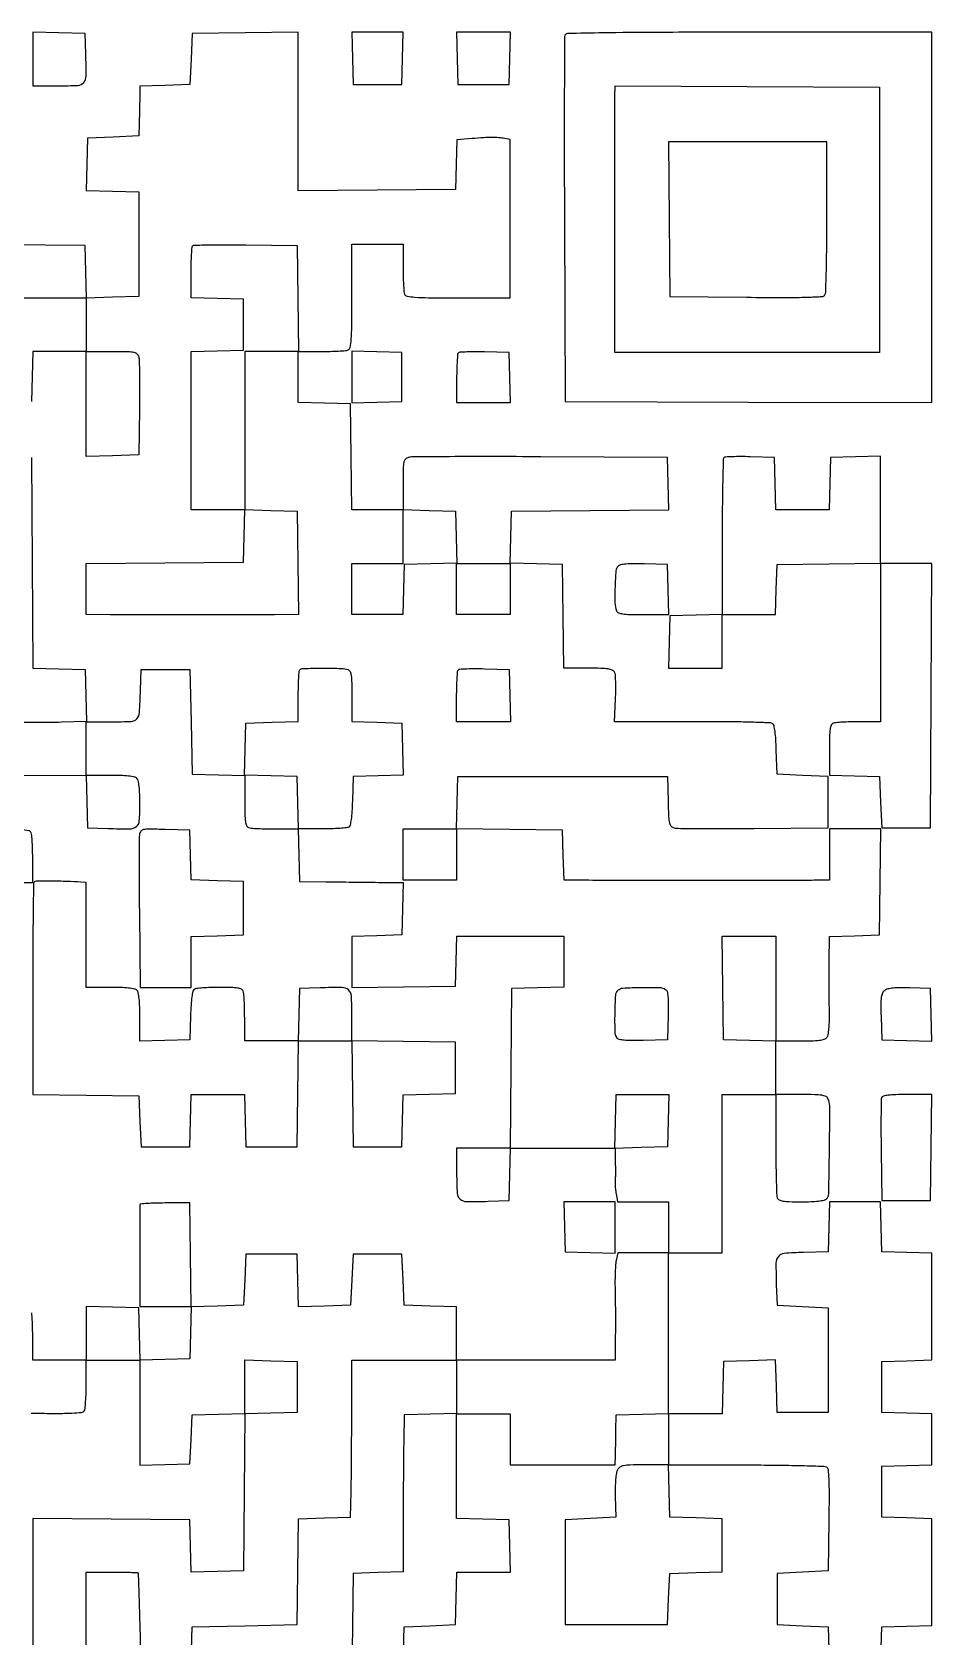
# Model space of a CAD drawing. Extents: x 179 to 1071, y 112 to 1107.
# Drawn here: x 702 to 1071, y 448 to 1107 of the extents above; entities that cross this region are included whole.
import ezdxf

# ---------------------------------------------------------------- set-up
doc = ezdxf.new("R2010")
doc.units = 0

msp = doc.modelspace()

# ---------------------------------------------------------------- linework, layer by layer
for points in [[(1050.204946, 444), (1050.5, 452.5), (1060.75, 452.784983), (1071, 453.069966), (1071, 475), (1071, 496.930034), (1060.75, 497.215017), (1050.5, 497.5), (1050.5, 508), (1050.5, 518.5), (1060.75, 518.784983), (1071, 519.069966), (1071, 529.5), (1071, 539.930034), (1060.75, 540.215017), (1050.5, 540.5), (1050.5, 551), (1050.5, 561.5), (1060.75, 561.784983), (1071, 562.069966), (1071, 584), (1071, 605.930034), (1060.75, 606.215017), (1050.5, 606.5), (1050.215017, 616.75), (1049.930034, 627), (1039.5, 627), (1029.069966, 627), (1028.784983, 616.75), (1028.5, 606.5), (1018.2603, 606.215131, 0.013827), (1010.45705, 605.781878, 0.200378), (1008.051258, 604.533568, 0.174565), (1007.074823, 601.86687, 0.010012), (1007.204946, 593), (1007.5, 584.5), (1018, 584), (1028.5, 583.5), (1028.5, 562), (1028.5, 540.5), (1018, 540.5), (1007.5, 540.5), (1007.215829, 551.283485), (1006.931657, 562.06697), (996.215829, 561.783485), (985.5, 561.5), (985.216168, 550.75), (984.932337, 540), (973.966168, 540), (963, 540), (963, 573), (963, 606), (974, 606), (985, 606), (985, 638.5), (985, 671), (996, 671), (1007, 671), (1007, 650.581787, 0.002771), (1007.043995, 642.642891, 0.004125), (1007.178303, 635.696775, 0.001841), (1007.363369, 629.779435, 0.083055), (1007.606989, 628.581787, 0.195123), (1008.357006, 627.779618, 0.068495), (1009.894083, 627.309523, 0.033615), (1012.550838, 627.062206, 0.006405), (1017.406989, 627, 0.009539), (1021.37742, 627.075751, 0.019202), (1024.500056, 627.315267, 0.020076), (1026.822996, 627.678473, 0.148618), (1027.8, 628.2, 0.193396), (1028.70625, 630.323777, 0.001716), (1029.023151, 648.107872, 0.003036), (1029.165451, 665.222952, 0.092424), (1028.393011, 669.418213, 0.205218), (1027.601595, 670.23239, 0.063068), (1025.913621, 670.69735, 0.030363), (1022.960143, 670.940414, 0.005351), (1017.393011, 671), (1007, 671), (1007, 682), (1007, 693), (1016.877555, 693, 0.007154), (1021.7459, 693.069663, 0.025379), (1024.857765, 693.317155, 0.039037), (1026.889328, 693.746234, 0.149062), (1027.958466, 694.449955, 0.130231), (1028.483975, 695.58464, 0.020827), (1028.811156, 698.028861, 0.018658), (1028.991446, 701.357668, 0.008587), (1028.989808, 705.699955, -0.002153), (1028.930342, 710.189706, -0.001224), (1028.895085, 715.621898, -0.001222), (1028.886337, 721.093507, -0.002018), (1028.908897, 725.715017), (1029, 735.930034), (1039.25, 736.215017), (1049.5, 736.5), (1049.769502, 758.25), (1050.039005, 780), (1039.519502, 780), (1029, 780), (1029, 769.5), (1029, 759), (1025.75, 758.960357, -0.002899), (1017.547847, 758.907861, -0.00007), (979.508311, 758.890232, -0.000105), (942.677406, 758.886041, -0.001703), (930.284983, 758.929438), (920.069966, 759), (919.784983, 769.25), (919.5, 779.5), (897.716367, 779.769596), (875.932734, 780.039192), (876.216367, 790.769596), (876.5, 801.5), (919.5, 801.5), (962.5, 801.5), (962.784869, 791.2603, 0.004117), (963.012689, 784.942937, 0.04595), (963.354118, 782.450071, 0.137442), (964.044946, 781.188885, 0.140583), (965.284869, 780.483609, 0.056486), (966.948456, 780.274606, 0.001042), (975.80868, 780.185636, 0.002554), (986.151481, 780.156177, 0.001703), (998, 780.223308), (1028.5, 780.5), (1028.5, 791), (1028.5, 801.5), (1018, 802), (1007.5, 802.5), (1007.211195, 812.464966, 0.008413), (1007.012926, 816.791033, 0.018963), (1006.683522, 820.056135, 0.01894), (1006.261145, 822.426449, 0.195871), (1005.711195, 823.228475, 0.135935), (1004.721862, 823.548305, 0.002209), (998.833914, 823.772404, 0.005583), (991.944258, 823.927158, 0.003655), (984, 823.958788, -0.000391), (975.316611, 823.936674, -0.000335), (966.177162, 823.926674, -0.000338), (957.876106, 823.928761, -0.00097), (952.113742, 823.945278), (940.727485, 824), (941.218335, 833.384135, 0.009708), (941.340289, 837.09607, 0.012749), (941.299366, 840.486341, 0.010273), (941.136153, 843.291784, 0.108308), (940.804903, 844.384135, 0.168819), (939.875728, 845.209178, 0.060969), (938.149731, 845.686555, 0.031035), (935.246638, 845.936826, 0.005986), (929.970198, 846), (920.039775, 846), (919.769888, 867.25), (919.5, 888.5), (908.716515, 888.784171), (897.93303, 889.068343), (898.216515, 899.784171), (898.5, 910.5), (930.783691, 910.763898), (963.067381, 911.027795), (962.783691, 921.763898), (962.5, 932.5), (910.5, 932.776839, 0.001003), (890.405788, 932.843524, 0.001568), (873.114062, 932.812001, 0.000408), (858.015605, 932.724812, 0.057922), (856.25, 932.507787, 0.136613), (854.985637, 931.801276, 0.14817), (854.31669, 930.563526, 0.046671), (854.048704, 928.092044, 0.003683), (854, 921.480948), (854, 911), (843.519502, 911), (833.039005, 911), (832.769502, 932.75), (832.5, 954.5), (821.75, 954.783832), (811, 955.067663), (811, 965.533832), (811, 976), (820.418213, 976, 0.005951), (824.140776, 976.044305, 0.007831), (827.534475, 976.178303, 0.005915), (830.361889, 976.367894, 0.07203), (831.418213, 976.606989, 0.258697), (832.303854, 977.662537, 0.030015), (832.724422, 980.835307, 0.015901), (832.950434, 986.485827, 0.002045), (833, 998.606989), (833, 1020), (843.5, 1020), (854, 1020), (854, 1010.581787, 0.005951), (854.044305, 1006.859224, 0.007831), (854.178303, 1003.465525, 0.005915), (854.367894, 1000.638111, 0.07203), (854.606989, 999.581787, 0.258697), (855.662537, 998.696146, 0.030015), (858.835307, 998.275578, 0.015901), (864.485827, 998.049566, 0.002045), (876.606989, 998), (898, 998), (898, 1030.480948), (898, 1062.961896), (895.75, 1063.392667, 0.027488), (893.331009, 1063.719265, 0.020402), (890.635667, 1063.822928, 0.01471), (887.186953, 1063.713306, 0.005279), (882.284145, 1063.360915), (876.068289, 1062.848125), (875.784145, 1052.674063), (875.5, 1042.5), (843.25, 1042.236147), (811, 1041.972294), (811, 1074.505649), (811, 1107.039005), (789.25, 1106.769502), (767.5, 1106.5), (767, 1096), (766.5, 1085.5), (756.25, 1085.215017), (746, 1084.930034), (745.927252, 1079.715017, -0.001638), (745.88661, 1077.355849, -0.000992), (745.823805, 1074.563161, -0.000993), (745.750446, 1071.790909, -0.001748), (745.677252, 1069.5), (745.5, 1064.5), (735, 1064), (724.5, 1063.5), (724.216515, 1052.784171), (723.93303, 1042.068343), (734.716515, 1041.784171), (745.5, 1041.5), (745.5, 1020), (745.5, 998.5), (734.784171, 998.216515), (724.068343, 997.93303), (723.784171, 1008.716515), (723.5, 1019.5), (690.736165, 1019.763682)], [(701.5, 932.5), (701.760597, 889.283724), (702.021195, 846.067448), (712.760597, 845.783724), (723.5, 845.5), (723.783485, 834.784171), (724.06697, 824.068343), (713.783485, 823.784171, -0.004711), (709.003329, 823.697145, -0.002492), (703.073257, 823.674628, -0.002479), (697.005392, 823.711918, -0.003833)], [(658.716242, 802.24277), (723.932483, 801.98554), (724.216242, 791.24277), (724.5, 780.5), (733, 780.204946, 0.009402), (741.871573, 780.063929, 0.166071), (744.545784, 780.986037, 0.213688), (745.762067, 783.27423, 0.016882), (746, 790.319052, 0.009407), (745.92447, 794.333093, 0.019094), (745.685351, 797.481118, 0.019972), (745.322517, 799.819523, 0.148968), (744.8, 800.8, 0.150969), (743.799696, 801.328068, 0.019349), (741.369558, 801.688776, 0.018472), (738.071747, 801.925705, 0.008695), (733.8, 802), (724, 802), (724, 813), (724, 824), (734.480948, 824, 0.011573), (742.471708, 824.184972, 0.199796), (744.785637, 825.27627, 0.170244), (745.829771, 827.756564, 0.007926), (746.24922, 837), (746.5, 845.5), (756.5, 845.5), (766.5, 845.5), (767, 824), (767.5, 802.5), (778.25, 802.216168), (789, 801.932337), (789, 791.573157, 0.005377), (789.059651, 786.026092, 0.030446), (789.302822, 783.080966, 0.063217), (789.767927, 781.397282, 0.20495), (790.581787, 780.606989, 0.07196), (791.63733, 780.367915, 0.005942), (794.455587, 780.178303, 0.007852), (797.838356, 780.044307, 0.005972), (801.547956, 780), (810.932337, 780), (811.216168, 769.25), (811.5, 758.5), (822.5, 758.347508, 0.000327), (827.457936, 758.282023, 0.000202), (833.289626, 758.211168, 0.000202), (839.053323, 758.145802, 0.000364), (843.783832, 758.097508), (854.067663, 758), (853.783832, 747.25), (853.5, 736.5), (843.25, 736.215017), (833, 735.930034), (833, 725.445129), (833, 714.960225), (854.25, 715.230112), (875.5, 715.5), (875.784983, 725.75), (876.069966, 736), (898.034983, 736), (920, 736), (920, 725.533832), (920, 715.067663), (909.25, 714.783832), (898.5, 714.5), (898.236336, 681.75), (897.972671, 649), (886.986336, 649), (876, 649), (876, 638.519052, 0.01319), (876.211645, 630.49751, 0.203196), (877.397028, 628.066531, 0.179688), (880.034911, 627.071849, 0.009927), (889, 627.204946), (897.5, 627.5), (897.783832, 638.25), (898.067663, 649), (919.533832, 649), (941, 649), (941.118483, 642.75, -0.003315), (941.149254, 640.253473, -0.004066), (941.143574, 637.92126, -0.003396), (941.109567, 635.962285, -0.029059), (941.037521, 635.088333, 0.045642), (941.000227, 634.329926, 0.011884), (941.080631, 633.110708, 0.01198), (941.239271, 631.719961, 0.011978), (941.464351, 630.338333), (942.090626, 627), (952.545313, 627), (963, 627), (963, 616.5), (963, 606), (952.579455, 606), (942.158911, 606), (941.482364, 602.919702, 0.036465), (941.233603, 601.195735, 0.007957), (941.070052, 598.197517, 0.008249), (940.993121, 594.714781, 0.007826), (941.028794, 591.169702, -0.003399), (941.10548, 587.115956, -0.001746), (941.149293, 582.035788, -0.001735), (941.157982, 576.805873, -0.002618), (941.125886, 572.25), (941, 562), (908.5, 562), (876, 562), (876, 572.966168), (876, 583.932337), (865.25, 584.216168), (854.5, 584.5), (854, 595), (853.5, 605.5), (843.5, 605.5), (833.5, 605.5), (833, 595), (832.5, 584.5), (821.784171, 584.216515), (811.068343, 583.93303), (810.784171, 594.716515), (810.5, 605.5), (800, 605.5), (789.5, 605.5), (789, 595), (788.5, 584.5), (777.769986, 584.216371), (767.039971, 583.932742), (766.769986, 605.216371), (766.5, 626.5), (756.25, 626.5, 0.006861), (752.319826, 626.44607, 0.0114), (749.010937, 626.279688, 0.005119), (746.274328, 626.05126, 0.387081), (746, 625.75), (746, 619.198437), (746, 604.5), (746, 584), (756.533832, 584), (767.067663, 584), (766.783832, 573.25), (766.5, 562.5), (756.284183, 562.215394), (746.068365, 561.930789), (745.784183, 572.715394), (745.5, 583.5), (734.75, 583.783832), (724, 584.067663), (724, 573.033832), (724, 562), (713, 562), (702, 562), (702, 571.418213, 0.005951), (701.955695, 575.140776, 0.007831), (701.821697, 578.534475, 0.005915), (701.632106, 581.361889, 0.07203)], [(701.428109, 540.22917, 0.002701), (711.928451, 540.150006, 0.012029), (718.091209, 540.285113, 0.012869), (722.095412, 540.572759, 0.230932), (723.162796, 541.22917, 0.115844), (723.482259, 542.147219, 0.007444), (723.73694, 544.990756, 0.010563), (723.920078, 548.422631, 0.007655), (723.984687, 552.25), (724, 562), (735, 562), (746, 562), (746, 540.465017), (746, 518.930034), (756.25, 519.215017), (766.5, 519.5), (767, 529.5), (767.5, 539.5), (778.263898, 539.783973), (789.027796, 540.067945), (788.763898, 507.783973), (788.5, 475.5), (777.784171, 475.216515), (767.068343, 474.93303), (766.784171, 485.716515), (766.5, 496.5), (734.25, 496.763853), (702, 497.027706), (702, 442.513853)], [(767.21398, 442.765906), (767.5, 452.5), (789, 453), (810.5, 453.5), (810.769409, 475.216365), (811.038817, 496.93273), (821.769409, 497.216365), (832.5, 497.5), (832.703106, 508, 0.002228), (832.78459, 513.473701, 0.000669), (832.860325, 521.804688, 0.000671), (832.920247, 531.152804, 0.000728), (832.953106, 540.25), (833, 562), (854.5, 562), (876, 562), (876, 551), (876, 540), (887, 540), (898, 540), (898, 529.5), (898, 519), (919.5, 519), (941, 519), (941.153471, 522.75, 0.003032), (941.219104, 524.633143, 0.001098), (941.290215, 527.307812, 0.001088), (941.355269, 530.236536, 0.001296), (941.403471, 533), (941.5, 539.5), (952.25, 539.783832), (963, 540.067663), (963, 529.533832), (963, 519), (994.75, 518.984687, -0.002373), (1007.011864, 518.920578, -0.003728), (1017.546744, 518.73694, -0.001035), (1026.702469, 518.490096, -0.134938), (1027.77083, 518.162796, -0.230932), (1028.427241, 517.095412, -0.012869), (1028.714887, 513.091209, -0.012029), (1028.849994, 506.928451, -0.002701), (1028.77083, 496.428109), (1028.5, 475.5), (1018, 475), (1007.5, 474.5), (1007.5, 464), (1007.5, 453.5), (1018, 453), (1028.5, 452.5), (1028.789648, 443.089648, -0.009807)], [(854.215017, 442.25), (854.5, 452.5), (865, 453), (875.5, 453.5), (875.783832, 464.25), (876.067663, 475), (887.067663, 475), (898.067663, 475), (897.783832, 485.75), (897.5, 496.5), (886.75, 496.783832), (876, 497.067663), (876, 518.567663), (876, 540.067663), (865.25, 539.783832), (854.5, 539.5), (854.296894, 529, 0.002225), (854.215411, 523.5282, 0.00067), (854.139675, 515.205589, 0.000671), (854.079753, 505.868785, 0.000729), (854.046894, 496.784983), (854, 475.069966), (843.75, 474.784983), (833.5, 474.5), (833.230112, 453.25), (832.960225, 432)], [(896, 431.667868, -0.000007), (887.014286, 431.738161, -0.000007), (877.794411, 431.810551, -0.000007), (869.587156, 431.875217, -0.000023), (864.215017, 431.917868)], [(724.022325, 442.148862, -0.003172), (723.924961, 452.494124, -0.002166), (723.93983, 464.25), (724, 475), (734.5, 475, -0.002229), (738.53988, 474.981992, -0.003611), (741.974289, 474.926562, -0.000671), (744.994689, 474.851935, -0.221186), (745.199707, 474.75, -0.161076), (745.28489, 474.519944, -0.000129), (745.502398, 468.299653, -0.001387), (745.724348, 461.349067, -0.000847), (745.949707, 453.142435), (746.5, 431.784871)]]:
    msp.add_lwpolyline(points, format="xyb")
for points in [[(702, 1096.033832), (702, 1085), (712.480948, 1085, 0.01319), (720.50249, 1085.211645, 0.203196), (722.933469, 1086.397028, 0.179688), (723.928151, 1089.034911, 0.009927), (723.795054, 1098), (723.5, 1106.5), (712.75, 1106.783832), (702, 1107.067663)], [(920.460009, 1105.75, 0.090591), (920.266358, 1104.709509, 0.000109), (920.198937, 1082.982812, 0.000984), (920.176611, 1058.652573, 0.000605), (920.241394, 1030), (920.5, 955.5), (995.75, 955.243674), (1071, 954.987348), (1071, 1030.993674), (1071, 1107), (995.968615, 1107, 0.000668), (957.448289, 1106.948566, 0.003471), (936.19131, 1106.744245, 0.001205), (921.475143, 1106.465155, 0.305157)], [(1049.5, 1030), (1049.5, 975.5), (995.211905, 975.5), (940.92381, 975.5), (940.942857, 1025.75, -0.000032), (940.951538, 1045.331386, -0.000047), (940.961905, 1062.563467, -0.000022), (940.972765, 1077.239555, -0.00086), (940.980952, 1080.508612), (941, 1085.017225), (995.25, 1084.758612), (1049.5, 1084.5)], [(963.235953, 1030.25), (963.5, 998.5), (994.93202, 998.235498, 0.001697), (1010.901959, 998.155315, 0.00816), (1019.995146, 998.288929, 0.006635), (1026.009704, 998.555446, 0.241447), (1027.166708, 999.235498, 0.134731), (1027.492293, 1000.296498, 0.001088), (1027.738089, 1009.161365, 0.003824), (1027.920853, 1019.372002, 0.002438), (1027.984687, 1031.25), (1028, 1062), (995.485953, 1062), (962.971906, 1062)], [(810.769502, 997.75), (811.039005, 976), (800.019502, 976), (789, 976), (789, 943.533832), (789, 911.067663), (799.75, 910.783832), (810.5, 910.5), (810.769888, 889.25), (811.039775, 868), (801.269888, 867.959993, -0.000683), (785.978956, 867.918252, -0.000269), (764.916155, 867.900822, -0.000231), (744.444031, 867.904315, -0.001371), (733.75, 867.940386), (724, 868), (724, 878.486147), (724, 888.972294), (756.25, 889.236147), (788.5, 889.5), (788.783832, 900.25), (789.067663, 911), (778.033832, 911), (767, 911), (767, 943.466168), (767, 975.932337), (777.75, 976.216168), (788.5, 976.5), (788.5, 987), (788.5, 997.5), (777.75, 997.783832), (767, 998.067663), (767, 1008.367165, -0.006216), (767.049689, 1012.363822, -0.009376), (767.201516, 1015.842704, -0.004767), (767.41161, 1018.759712, -0.177831), (767.686013, 1019.35268, -0.192551), (768.324385, 1019.626314, -0.001338), (774.358056, 1019.758056, -0.004901), (781.311969, 1019.823103, -0.003085), (789.436013, 1019.769346), (810.5, 1019.5)], [(745.514925, 973.75, -0.054752), (745.724644, 972.165821, -0.00239), (745.822084, 966.579688, -0.004035), (745.852547, 959.942519, -0.002866), (745.783977, 952.5), (745.5, 933.5), (734.75, 933.216168), (724, 932.932337), (724, 954.466168), (724, 976), (734.480948, 976, -0.00369), (741.090185, 975.951227, -0.046634), (743.56378, 975.68314, -0.147712), (744.804364, 975.014303, -0.136341)], [(876.699448, 975.366114, 0.176241), (876.420111, 974.767337, 0.005323), (876.205463, 971.983588, 0.009942), (876.050687, 968.652202, 0.006636), (876, 964.833333), (876, 955), (887.034983, 955), (898.069966, 955), (897.784983, 965.25), (897.5, 975.5), (887.449448, 975.782781, 0.006672), (883.547259, 975.840477, 0.010046), (880.145783, 975.777033, 0.005301), (877.300668, 975.636532, 0.183378)], [(985.699448, 932.366114, 0.192676), (985.414309, 931.70046, 0.000627), (985.205463, 922.531026, 0.003321), (985.0504, 912.108554, 0.002059), (985, 899.867165), (985, 868.067663), (974.25, 867.783832), (963.5, 867.5), (963.216168, 856.75), (962.932337, 846), (973.966168, 846), (985, 846), (985, 857), (985, 868), (995.965017, 868), (1006.930034, 868), (1007.215017, 878.25), (1007.5, 888.5), (1028.75, 888.769888), (1050, 889.039775), (1050, 856.519888), (1050, 824), (1041.081787, 824, 0.006277), (1037.550804, 823.955669, 0.008159), (1034.31865, 823.821697, 0.006338), (1031.626193, 823.631778, 0.070946), (1030.581787, 823.393011, 0.204941), (1029.767938, 822.602756, 0.063222), (1029.302828, 820.919218, 0.030449), (1029.059653, 817.974376, 0.005378), (1029, 812.427994), (1029, 802.069966), (1039.25, 801.784983), (1049.5, 801.5), (1050, 791), (1050.5, 780.5), (1060.5, 780.5), (1070.5, 780.5), (1070.758612, 834.75), (1071.017225, 889), (1060.508612, 889), (1050, 889), (1050, 911.034983), (1050, 933.069966), (1039.75, 932.784983), (1029.5, 932.5), (1029.216168, 921.75), (1028.932337, 911), (1018, 911), (1007.067663, 911), (1006.783832, 921.75), (1006.5, 932.5), (996.449448, 932.782781, 0.006672), (992.547259, 932.840477, 0.010046), (989.145783, 932.777033, 0.005301), (986.300668, 932.636532, 0.183378)], [(942.233397, 887.833397, 0.179826), (941.369988, 885.948534, 0.009849), (941.012636, 879.337803, 0.013823), (940.969298, 872.832748, 0.086571), (941.606989, 869.581787, 0.205495), (942.399564, 868.767284, 0.062914), (944.091976, 868.302474, 0.030277), (947.054089, 868.059519, 0.005326), (952.641972, 868), (963.069966, 868), (962.784983, 878.25), (962.5, 888.5), (952.983397, 888.783397, 0.008138), (948.607967, 888.842445, 0.021344), (945.471245, 888.699745, 0.026578), (943.271169, 888.386818, 0.148826)], [(831.418213, 845.393011, -0.204941), (832.232062, 844.602756, -0.063222), (832.697172, 842.919218, -0.030449), (832.940347, 839.974376, -0.005378), (833, 834.427994), (833, 824.069966), (843.25, 823.784983), (853.5, 823.5), (853.783473, 812.785353), (854.066946, 802.070705), (843.783473, 801.785353), (833.5, 801.5), (833.211195, 791.535034, -0.00836), (833.012968, 787.199826, -0.019108), (832.684251, 783.944063, -0.01918), (832.262532, 781.589, -0.199883), (831.711195, 780.800347, -0.117134), (830.828483, 780.495121, -0.006997), (828.001664, 780.252233, -0.010202), (824.593987, 780.077213, -0.007334), (820.783832, 780.015313), (811.067663, 780), (810.783832, 790.75), (810.5, 801.5), (799.716515, 801.784171), (788.93303, 802.068343), (789.216515, 812.784171), (789.5, 823.5), (800.25, 823.783832), (811, 824.067663), (811, 834.367165, -0.006042), (811.048278, 838.362473, -0.009138), (811.195833, 841.837021, -0.004541), (811.399823, 844.754766, -0.178489), (811.666667, 845.333333, -0.194545), (813.015008, 845.905165, -0.003449), (821.049326, 845.984863, -0.005978), (828.751045, 845.916057, -0.086595)], [(897.783832, 834.75), (898.067663, 824), (887.033832, 824), (876, 824), (876, 834.333333, -0.006317), (876.050668, 838.343898, -0.009512), (876.205463, 841.836713, -0.004898), (876.419778, 844.762931, -0.177451), (876.699448, 845.366114, -0.183378), (877.300668, 845.636532, -0.005301), (880.145783, 845.777033, -0.010046), (883.547259, 845.840477, -0.006672), (887.449448, 845.782781), (897.5, 845.5)], [(658.606989, 778.418213, 0.071948), (658.367919, 777.362807, 0.005947), (658.178303, 774.546159, 0.007856), (658.044307, 771.165311, 0.005975), (658, 767.457988), (658, 758.079552), (680, 758.085101), (702, 758.09065), (702, 767.463538, 0.005979), (701.955692, 771.168734, 0.007859), (701.821697, 774.547789, 0.005952), (701.632077, 777.362936, 0.071936), (701.393011, 778.418213, 0.25694), (700.347978, 779.300918, 0.031157), (697.260913, 779.723675, 0.016334), (691.758748, 779.950165, 0.002119), (680, 780, 0.002119), (668.241252, 779.950165, 0.016334), (662.739087, 779.723675, 0.031157), (659.652022, 779.300918, 0.25694)], [(745.824028, 777.784166, 0.034234), (745.700887, 776.088115, 0.000658), (745.67693, 767.285036, 0.001588), (745.695124, 757.007531, 0.001063), (745.778286, 745.25), (746.056573, 715), (756.528286, 715), (767, 715), (767, 725.466168), (767, 735.932337), (777.75, 736.216168), (788.5, 736.5), (788.5, 747.5), (788.5, 758.5), (777.784613, 758.783481), (767.069227, 759.066961), (766.784613, 769.283481), (766.5, 779.5), (756.324028, 779.784166, 0.003383), (749.74952, 779.923252, 0.050695), (747.46738, 779.724393, 0.178388), (746.381595, 779.071646, 0.134689)], [(702.568904, 758.23557, 0.195306), (702.335923, 757.683968, 0.000231), (702.167115, 745.110344, 0.002011), (702.040949, 731.000412, 0.00123), (702, 714.352836), (702, 671.039005), (723.75, 670.769502), (745.5, 670.5), (746, 660), (746.5, 649.5), (756.5, 649.5), (766.5, 649.5), (766.783832, 660.25), (767.067663, 671), (778, 671), (788.932337, 671), (789.216168, 660.25), (789.5, 649.5), (800, 649.5), (810.5, 649.5), (810.769502, 671.25), (811.039005, 693), (822, 693), (832.960995, 693), (833.230498, 671.25), (833.5, 649.5), (843.5, 649.5), (853.5, 649.5), (853.783492, 660.216508), (854.066984, 670.933016), (864.783492, 671.216508), (875.5, 671.5), (875.5, 682), (875.5, 692.5), (854.25, 692.769888), (833, 693.039775), (833, 703.500836, 0.013241), (832.787973, 711.506159, 0.203371), (831.602115, 713.934802, 0.179473), (828.963748, 714.928298, 0.009918), (820, 714.795054), (811.5, 714.5), (811.216168, 703.75), (810.932337, 693), (799.966168, 693), (789, 693), (789, 702.418213, 0.005951), (788.955695, 706.140776, 0.007831), (788.821697, 709.534475, 0.005915), (788.632106, 712.361889, 0.07203), (788.393011, 713.418213, 0.19467), (787.644942, 714.219702, 0.069116), (786.117276, 714.687776, 0.033827), (783.475625, 714.930628, 0.00643), (778.643011, 714.984687, 0.007787), (775.052528, 714.922753, 0.010713), (771.829971, 714.747767, 0.007626), (769.161051, 714.504423, 0.115495), (768.288805, 714.199653, 0.199883), (767.737468, 713.411, 0.01918), (767.315749, 711.055937, 0.019108), (766.987032, 707.800174, 0.00836), (766.788805, 703.464966), (766.5, 693.5), (756.25, 693.215017), (746, 692.930034), (746, 702.765017, 0.008651), (745.925784, 707.05415, 0.018431), (745.688993, 710.362052, 0.019307), (745.328426, 712.798399, 0.151099), (744.8, 713.8, 0.150969), (743.799696, 714.328068, 0.019349), (741.369558, 714.688776, 0.018472), (738.071747, 714.925705, 0.008695), (733.8, 715), (724, 715), (724, 736.5), (724, 758), (721.75, 758.162932, 0.010024), (716.061963, 758.460353, 0.007102), (709.670591, 758.575352, 0.002038), (703.379797, 758.573529, 0.197778)], [(961.788231, 714.152042, -0.19692), (962.395734, 713.294865, -0.033714), (962.721018, 711.282937, -0.023663), (962.861823, 708.195195, -0.006827), (962.788231, 703.417355), (962.5, 693.5), (952.582645, 693.211769, -0.006827), (947.804805, 693.138177, -0.023663), (944.717063, 693.278982, -0.033714), (942.705135, 693.604266, -0.19692), (941.847958, 694.211769, -0.135963), (941.045127, 696.85283, -0.010702), (941.019683, 704.265401, -0.009077), (941.290638, 711.762801, -0.184843), (942.2, 713.8, -0.184843), (944.237199, 714.709362, -0.009077), (951.734599, 714.980317, -0.010702), (959.14717, 714.954873, -0.135963)], [(1051.698976, 713.769153, 0.124763), (1050.777081, 712.654842, 0.076572), (1050.28692, 711.012817, 0.036105), (1050.109284, 708.286528, 0.00588), (1050.209381, 702.983715), (1050.5, 693.5), (1060.78419, 693.214639), (1071.068381, 692.929279), (1070.78419, 703.714639), (1070.5, 714.5), (1061.989595, 714.785438, 0.010006), (1058.068435, 714.838436, 0.02299), (1055.121158, 714.683656, 0.02949), (1052.96852, 714.341998, 0.104125)], [(1050.447199, 669.723, 0.088003), (1050.255956, 668.733152, 0.001312), (1050.180843, 662.807175, 0.003516), (1050.16003, 655.911562, 0.002311), (1050.228584, 647.973), (1050.5, 627.5), (1060.5, 627.5), (1070.5, 627.5), (1070.769502, 649.25), (1071.039005, 671), (1060.988118, 671, 0.006833), (1056.227815, 670.934941, 0.023311), (1053.13804, 670.706048, 0.031526), (1051.136623, 670.33442, 0.244125)], [(941.974496, 516.952346, 0.089015), (941.555936, 515.662729, 0.013566), (941.260178, 512.963666, 0.014716), (941.088722, 509.705946, 0.011885), (941.090885, 506.202346), (941.303145, 497.5), (930.901572, 497), (920.5, 496.5), (920.5, 475), (920.5, 453.5), (941.5, 453.5), (962.5, 453.5), (963, 464), (963.5, 474.5), (974.25, 474.783832), (985, 475.067663), (985, 486), (985, 496.932337), (974.25, 497.216168), (963.5, 497.5), (963.216168, 508.25), (962.932337, 519), (953.001352, 519, 0.004977), (947.142772, 518.941686, 0.040948), (944.490499, 518.670866, 0.100439), (942.98763, 518.063947, 0.124482)]]:
    msp.add_lwpolyline(points, format="xyb", close=True)
for points in [[(833.216168, 1096.25), (833.5, 1085.5), (843.5, 1085.5), (853.5, 1085.5), (853.783832, 1096.25), (854.067663, 1107), (843.5, 1107), (832.932337, 1107)], [(876.216168, 1096.25), (876.5, 1085.5), (887, 1085.5), (897.5, 1085.5), (897.783832, 1096.25), (898.067663, 1107), (887, 1107), (875.932337, 1107)], [(833, 965.5), (833, 954.930034), (843.25, 955.215017), (853.5, 955.5), (853.5, 965.5), (853.5, 975.5), (843.25, 975.784983), (833, 976.069966)], [(875.783832, 899.75), (876.067663, 889), (887.033832, 889), (898, 889), (898, 878.5), (898, 868), (887, 868), (876, 868), (876, 878.533832), (876, 889.067663), (865.25, 888.783832), (854.5, 888.5), (854.215017, 878.25), (853.930034, 868), (843.465017, 868), (833, 868), (833, 878.5), (833, 889), (843.5, 889), (854, 889), (854, 900.033832), (854, 911.067663), (864.75, 910.783832), (875.5, 910.5)], [(876, 769.5), (876, 759), (865, 759), (854, 759), (854, 769.5), (854, 780), (865, 780), (876, 780)], [(1007, 714.466168), (1007, 692.932337), (996.25, 693.216168), (985.5, 693.5), (985.230112, 714.75), (984.960225, 736), (995.980112, 736), (1007, 736)], [(962.783832, 660.25), (962.5, 649.5), (951.685778, 649.215517), (940.871556, 648.931034), (941.185778, 659.962835), (941.5, 670.994636), (952.283832, 670.997318), (963.067663, 671)], [(920.215017, 616.75), (920.5, 606.5), (930.75, 606.215017), (941, 605.930034), (941, 616.465017), (941, 627), (930.465017, 627), (919.930034, 627)], [(810.5, 551), (810.5, 540.5), (799.75, 540.216168), (789, 539.932337), (789, 551), (789, 562.067663), (799.75, 561.783832), (810.5, 561.5)]]:
    msp.add_lwpolyline(points, close=True)
msp.add_lwpolyline([(691.033832, 998), (724, 998), (724, 987), (724, 976), (713.034983, 976), (702.069966, 976), (701.784983, 965.75), (701.5, 955.5)])

doc.saveas('drawing.dxf')
